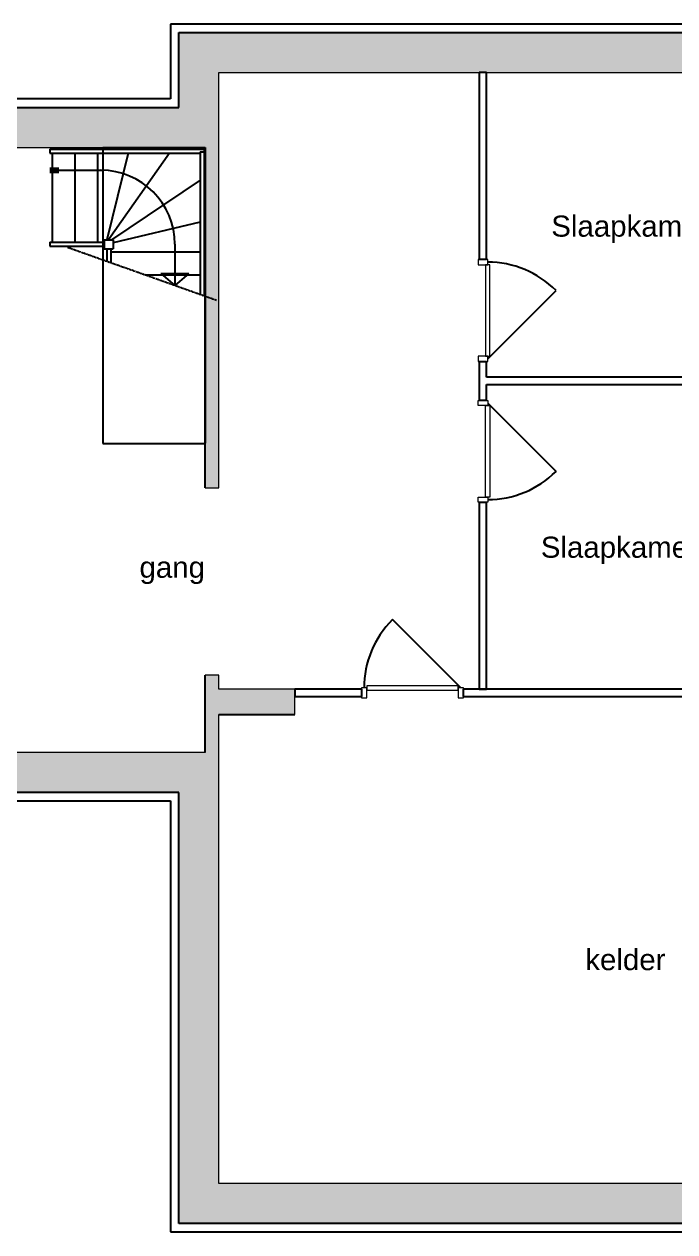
# Model space of a CAD drawing. Header units: millimetres. Extents: x -245 to 49755, y -245 to 41806.
# Drawn here: x 5458 to 8545, y 7284 to 13014 of the extents above; entities that cross this region are included whole.
import ezdxf

# ---------------------------------------------------------------- set-up
doc = ezdxf.new("R2010")
doc.units = ezdxf.units.MM
for name, pattern in [('PUNKT2_S9', [1, 0, -1]), ('STRICHPUNKT2_S5', [11, 8, -1, 1, -1]), ('VERDECKT2_S2', [2.7, 2, -0.7])]:
    doc.linetypes.add(name, pattern=pattern)
doc.layers.add('Standard', color=7, linetype='Continuous', lineweight=25)
doc.styles.add('ARIAL', font='arial.ttf')

msp = doc.modelspace()

# ---------------------------------------------------------------- hatches: boundary and pattern name
at = {"layer": 'Standard', "linetype": 'PUNKT2_S9', "lineweight": 18}
for points in [[(6191.4, 12974.4), (6191.4, 12619.4), (6316.4, 12494.4), (6316.4, 12849.4)], [(10341.4, 12974.4), (6191.4, 12974.4), (6316.4, 12849.4), (10216.4, 12849.4)], [(6316.4, 12849.4), (6316.4, 12494.4), (6381.4, 12429.4), (6381.4, 12784.4)], [(10216.4, 12849.4), (6316.4, 12849.4), (6381.4, 12784.4), (10151.4, 12784.4)], [(6191.4, 12619.4), (3391.4, 12619.4), (3516.4, 12494.4), (6316.4, 12494.4)], [(6316.4, 12494.4), (3516.4, 12494.4), (3581.4, 12429.4), (6381.4, 12429.4)], [(6316.4, 12429.4), (6316.4, 10814.1), (6381.4, 10814.1), (6381.4, 12429.4)], [(6316.4, 9926.1), (6316.4, 9559.4), (6381.4, 9559.4), (6381.4, 9926.1)], [(6381.4, 9739.3), (6741.4, 9739.4), (6741.4, 9859.4), (6381.4, 9859.3)], [(3516.4, 9494.4), (6316.4, 9494.4), (6381.4, 9559.4), (3581.4, 9559.4)], [(6316.4, 9494.4), (6316.4, 7449.4), (6381.4, 7514.4), (6381.4, 9559.4)], [(3391.4, 9369.4), (6191.4, 9369.4), (6316.4, 9494.4), (3516.4, 9494.4)], [(6191.4, 9369.4), (6191.4, 7324.4), (6316.4, 7449.4), (6316.4, 9494.4)], [(6316.4, 7449.4), (10216.4, 7449.4), (10151.4, 7514.4), (6381.4, 7514.4)], [(6191.4, 7324.4), (10341.4, 7324.4), (10216.4, 7449.4), (6316.4, 7449.4)]]:
    msp.add_hatch(color=9, dxfattribs=at).paths.add_polyline_path(points)

# ---------------------------------------------------------------- linework, layer by layer
at = {"layer": 'Standard', "color": 131, "linetype": 'Continuous', "lineweight": -3}
for p, q in [((6151.4, 13014.4), (6151.4, 12659.4)), ((10381.4, 13014.4), (6151.4, 13014.4)), ((6191.4, 12619.4), (6191.4, 12974.4)), ((6191.4, 12974.4), (10341.4, 12974.4)), ((6151.4, 12659.4), (3351.4, 12659.4)), ((3391.4, 12619.4), (6191.4, 12619.4)), ((6191.4, 9369.4), (3391.4, 9369.4)), ((6191.4, 7324.4), (6191.4, 9369.4)), ((3351.4, 9329.4), (6151.4, 9329.4)), ((6151.4, 9329.4), (6151.4, 7284.4)), ((6151.4, 7284.4), (10381.4, 7284.4)), ((10341.4, 7324.4), (6191.4, 7324.4))]:
    msp.add_line(p, q, dxfattribs=at)
at = {"layer": 'Standard', "color": 9, "linetype": 'Continuous', "lineweight": 18}
for p, q in [((6191.4, 12974.4), (6191.4, 12619.4)), ((10341.4, 12974.4), (6191.4, 12974.4)), ((6381.4, 12429.4), (6381.4, 12784.4)), ((6381.4, 12784.4), (10151.4, 12784.4)), ((6191.4, 12619.4), (3391.4, 12619.4)), ((5081.4, 12429.4), (6316.4, 12429.4)), ((6316.4, 12429.4), (6316.4, 10814.1)), ((6381.4, 10814.1), (6381.4, 12429.4)), ((6316.4, 10814.1), (6381.4, 10814.1)), ((6316.4, 9926.1), (6316.4, 9559.4)), ((6381.4, 9926.1), (6316.4, 9926.1)), ((6381.4, 9859.3), (6381.4, 9926.1)), ((6741.4, 9859.4), (6381.4, 9859.3)), ((6741.4, 9739.4), (6741.4, 9859.4)), ((6381.4, 9739.3), (6741.4, 9739.4)), ((6381.4, 9559.4), (6381.4, 9739.3)), ((6316.4, 9559.4), (3581.4, 9559.4)), ((6381.4, 7514.4), (6381.4, 9559.4)), ((3391.4, 9369.4), (6191.4, 9369.4)), ((6191.4, 9369.4), (6191.4, 7324.4)), ((10151.4, 7514.4), (6381.4, 7514.4)), ((6191.4, 7324.4), (10341.4, 7324.4))]:
    msp.add_line(p, q, dxfattribs=at)
at = {"layer": 'Standard', "color": 255, "linetype": 'Continuous', "lineweight": -3}
for p, q in [((7616.4, 12784.4), (7616.4, 11897.9)), ((7651.4, 12784.4), (7616.4, 12784.4)), ((7651.4, 11897.9), (7651.4, 12784.4)), ((7651.4, 11897.9), (7616.4, 11897.9)), ((7656.9, 11426.9), (7981.1, 11751.1)), ((7616.4, 11414.4), (7651.4, 11414.4)), ((7616.4, 11414.4), (7616.4, 11229.4)), ((7651.4, 11339.4), (7651.4, 11414.4)), ((10151.4, 11339.4), (7651.4, 11339.4)), ((7651.4, 11304.4), (10151.4, 11304.4)), ((7651.4, 11229.4), (7651.4, 11304.4)), ((7651.4, 11229.4), (7616.4, 11229.4)), ((7656.9, 11216.9), (7981.1, 10892.6)), ((7616.4, 10745.9), (7651.4, 10745.9)), ((7616.4, 10745.9), (7616.4, 9859.4)), ((7651.4, 9859.4), (7651.4, 10745.9)), ((7528.9, 9864.9), (7204.7, 10189.2)), ((7057.9, 9859.4), (6741.4, 9859.4)), ((6741.4, 9859.4), (6741.4, 9824.4)), ((7057.9, 9859.4), (7057.9, 9824.4)), ((7541.4, 9824.4), (7541.4, 9859.4)), ((8591.4, 9859.4), (7541.4, 9859.4)), ((7616.4, 9859.4), (7651.4, 9859.4)), ((6741.4, 9824.4), (7057.9, 9824.4)), ((7541.4, 9824.4), (8591.4, 9824.4))]:
    msp.add_line(p, q, dxfattribs=at)
at = {"layer": 'Standard', "color": 7, "linetype": 'Continuous', "lineweight": -3}
for p, q in [((5580.2, 12421.9), (6311.4, 12421.9)), ((5580.2, 12421.9), (5580.2, 12402.9)), ((5580.2, 12402.9), (6292.4, 12402.9)), ((5591.4, 12402.9), (5591.4, 11979.4)), ((5951.4, 12402.9), (5850.8, 11991.2)), ((6146.9, 12402.9), (5857.5, 11991.2)), ((6292.4, 12408.9), (6311.4, 12408.9)), ((6292.4, 12408.9), (6311.4, 12408.9)), ((6292.4, 12408.9), (6292.4, 11731.4)), ((6311.4, 12421.9), (6311.4, 12408.9)), ((6311.4, 12408.9), (6311.4, 11724.7)), ((6316.4, 10814.1), (6316.4, 12429.4)), ((5579.9, 12331.5), (5622.9, 12331.5)), ((5579.9, 12321.5), (5623.9, 12321.5)), ((5591.4, 12321.5), (5833.3, 12321.5)), ((5579.9, 12311.5), (5622.9, 12311.5)), ((6292.4, 12274), (5871.7, 11991.2)), ((6292.4, 12074.7), (5880.7, 11977.4)), ((5580.2, 11979.4), (5838.2, 11979.4)), ((5580.2, 11979.4), (5580.2, 11960.4)), ((5838.2, 11991.2), (5838.2, 11948.7)), ((5838.2, 11991.2), (5880.7, 11991.2)), ((5880.7, 11991.2), (5880.7, 11948.7)), ((5580.2, 11960.4), (5838.2, 11960.4)), ((5838.2, 11948.7), (5880.7, 11948.7)), ((5849.9, 11948.7), (5849.9, 11888.6)), ((5868.9, 11948.7), (5868.9, 11881.8)), ((6173, 11969.9), (6173, 11773.8)), ((6106.1, 11831.3), (6173, 11773.8)), ((6106.1, 11831.3), (6239.9, 11831.3)), ((6239.9, 11831.3), (6173, 11773.8)), ((6316.4, 9559.4), (6316.4, 9926.1)), ((6381.4, 9739.3), (6741.4, 9739.3))]:
    msp.add_line(p, q, dxfattribs=at)
at = {"layer": 'Standard', "color": 30, "linetype": 'Continuous', "lineweight": -3}
for p, q in [((5698.9, 12402.9), (5698.9, 11979.4)), ((5806.4, 12402.9), (5806.4, 11979.4)), ((5868.9, 11934.4), (6292.4, 11934.4)), ((6030.5, 11824.4), (6292.4, 11824.4))]:
    msp.add_line(p, q, dxfattribs=at)
at = {"layer": 'Standard', "color": 1, "linetype": 'VERDECKT2_S2', "lineweight": -3}
for p, q in [((5831.4, 12429.4), (6316.4, 12429.4)), ((5831.4, 12429.4), (5831.4, 11939.4)), ((6316.4, 12429.4), (6316.4, 11024.4)), ((5831.4, 11939.4), (5831.4, 11024.4)), ((5831.4, 11024.4), (6316.4, 11024.4))]:
    msp.add_line(p, q, dxfattribs=at)
at = {"layer": 'Standard', "color": 1, "linetype": 'STRICHPUNKT2_S5', "lineweight": -3}
msp.add_line((6369.8, 11704), (5663, 11954.9), dxfattribs=at)
at = {"layer": 'Standard', "color": 131, "linetype": 'Continuous', "lineweight": 18}
for p, q in [((7656.9, 11897.9), (7610.9, 11897.9)), ((7610.9, 11897.9), (7610.9, 11872.9)), ((7610.9, 11872.9), (7656.9, 11872.9)), ((7666.9, 11872.9), (7646.9, 11872.9)), ((7646.9, 11872.9), (7646.9, 11439.4)), ((7656.9, 11872.9), (7656.9, 11897.9)), ((7666.9, 11439.4), (7666.9, 11872.9)), ((7656.9, 11439.4), (7610.9, 11439.4)), ((7610.9, 11439.4), (7610.9, 11414.4)), ((7610.9, 11414.4), (7656.9, 11414.4)), ((7646.9, 11439.4), (7666.9, 11439.4)), ((7656.9, 11414.4), (7656.9, 11439.4)), ((7610.9, 11204.4), (7610.9, 11229.4)), ((7610.9, 11229.4), (7656.9, 11229.4)), ((7656.9, 11204.4), (7610.9, 11204.4)), ((7646.9, 10770.9), (7646.9, 11204.4)), ((7646.9, 11204.4), (7666.9, 11204.4)), ((7656.9, 11229.4), (7656.9, 11204.4)), ((7666.9, 11204.4), (7666.9, 10770.9)), ((7610.9, 10745.9), (7610.9, 10770.9)), ((7610.9, 10770.9), (7656.9, 10770.9)), ((7656.9, 10745.9), (7610.9, 10745.9)), ((7666.9, 10770.9), (7646.9, 10770.9)), ((7656.9, 10770.9), (7656.9, 10745.9)), ((7082.9, 9864.9), (7057.9, 9864.9)), ((7057.9, 9864.9), (7057.9, 9818.9)), ((7516.4, 9874.9), (7082.9, 9874.9)), ((7082.9, 9874.9), (7082.9, 9854.9)), ((7082.9, 9818.9), (7082.9, 9864.9)), ((7516.4, 9854.9), (7516.4, 9874.9)), ((7541.4, 9864.9), (7516.4, 9864.9)), ((7516.4, 9864.9), (7516.4, 9818.9)), ((7541.4, 9818.9), (7541.4, 9864.9)), ((7057.9, 9818.9), (7082.9, 9818.9)), ((7082.9, 9854.9), (7516.4, 9854.9)), ((7516.4, 9818.9), (7541.4, 9818.9))]:
    msp.add_line(p, q, dxfattribs=at)
at = {"layer": 'Standard', "color": 7, "linetype": 'Continuous', "lineweight": -3}
msp.add_arc((5821.4, 11969.9), 351.6, 0, 90, dxfattribs=at)
at = {"layer": 'Standard', "color": 255, "linetype": 'Continuous', "lineweight": -3}
for centre, start, end in [((7656.9, 11426.9), 45, 90), ((7656.9, 11216.9), 270, 315), ((7528.9, 9864.9), 135, 180)]:
    msp.add_arc(centre, 458.5, start, end, dxfattribs=at)

# ---------------------------------------------------------------- texts
at = {"layer": 'Standard', "color": 7, "linetype": 'Continuous', "lineweight": 18, "char_height": 100, "attachment_point": 7, "style": 'ARIAL'}
for s, insert, width in [('Slaapkamer 1', (7958.4, 11976), 1232.613), ('Slaapkamer 2', (7908.8, 10452.6), 1330.563), ('gang', (6005, 10357.6), 433.56), ('\\W1.00;kelder', (8119.7, 8524.6), 433.56)]:
    msp.add_mtext(s, dxfattribs=dict(at, insert=insert, width=width))

doc.saveas('drawing.dxf')
